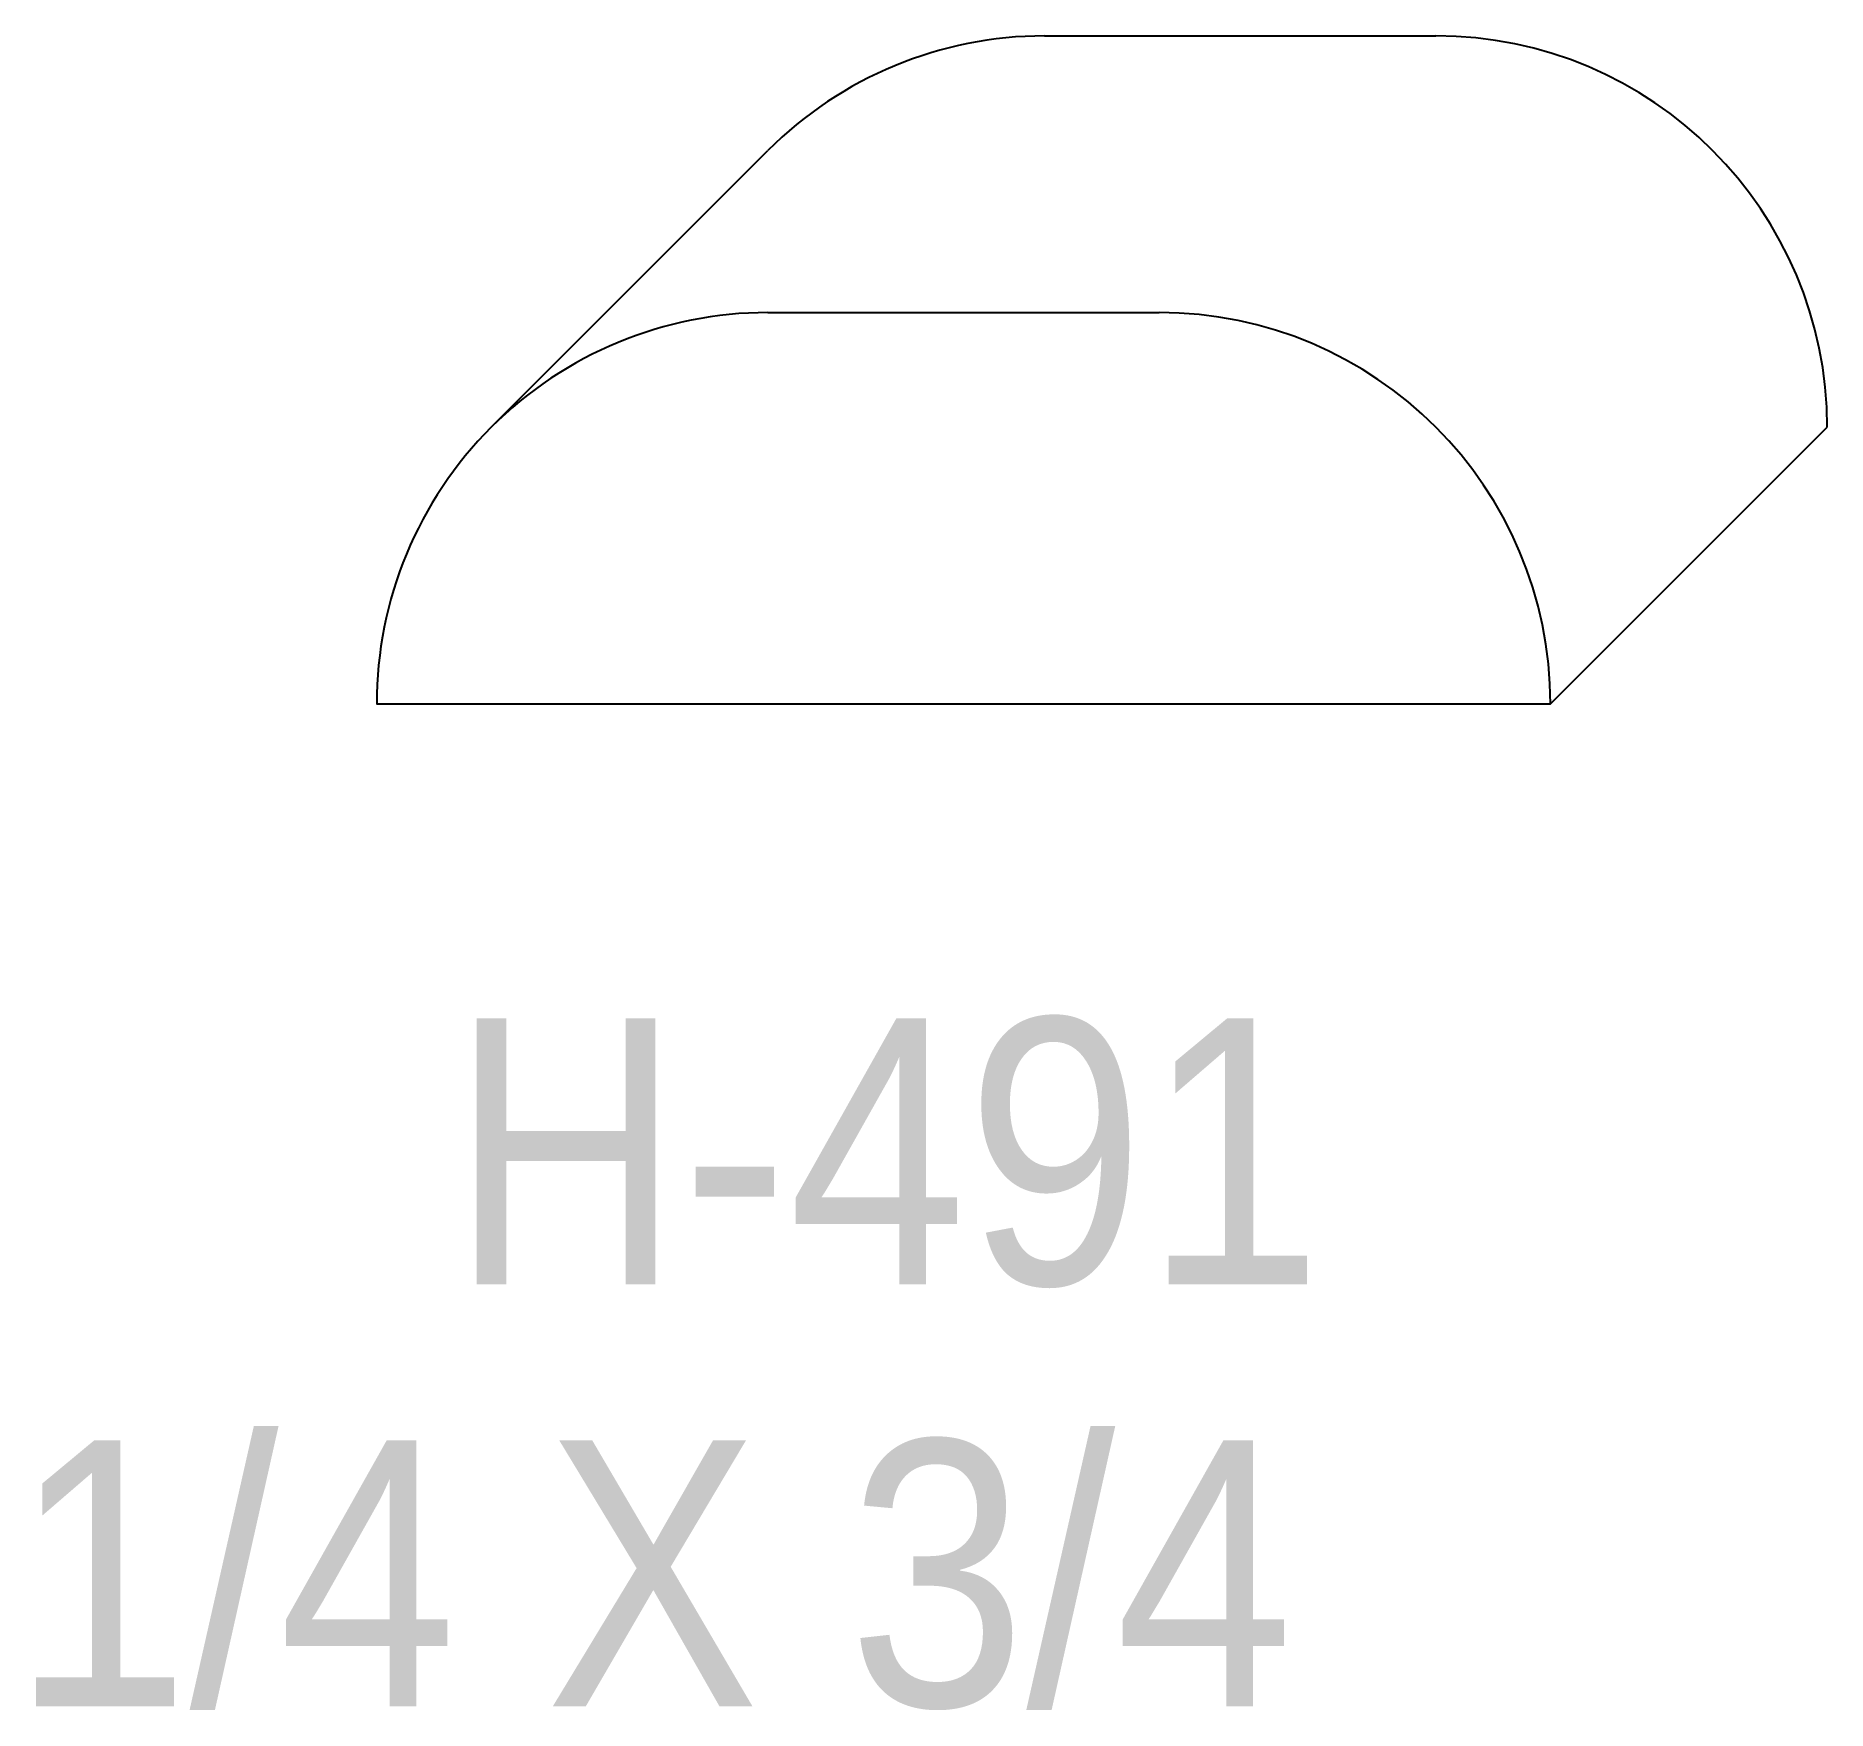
# Model space of a CAD drawing. Extents: x 85.27 to 86.41, y 145.75 to 146.82.
import ezdxf

# ---------------------------------------------------------------- set-up
doc = ezdxf.new("R2010")
doc.units = 0
doc.header["$LTSCALE"] = 5
doc.layers.add('PROFILE', color=7, linetype='CONTINUOUS')
doc.styles.add('TXT', font='TXT', dxfattribs={"height": 3.5})

msp = doc.modelspace()

# ---------------------------------------------------------------- linework, layer by layer
at = {"layer": 'PROFILE', "color": 1, "linetype": 'CONTINUOUS'}
for p, q in [((85.9124, 146.8169), (86.1624, 146.8169)), ((85.559, 146.567), (85.7357, 146.7437)), ((85.7357, 146.6402), (85.9856, 146.6402)), ((86.2356, 146.3903), (86.4123, 146.567)), ((85.4857, 146.3903), (86.2356, 146.3903))]:
    msp.add_line(p, q, dxfattribs=at)
for centre, start_param, end_param in [((85.9124, 146.567), 1.570796, 2.356194), ((86.1624, 146.567), 0, 1.570796), ((85.7357, 146.3903), 1.570796, 3.141593), ((85.9856, 146.3903), 0, 1.570796)]:
    msp.add_ellipse(centre, major_axis=(0.2499, 0), ratio=1, start_param=start_param, end_param=end_param, dxfattribs=at)

# ---------------------------------------------------------------- texts
at = {"layer": 'PROFILE', "color": 1, "linetype": 'CONTINUOUS', "style": 'TXT', "width": 0.9}
for s, p in [('H-491', (85.5328, 146.0195)), ('1/4 X 3/4', (85.2525, 145.75))]:
    msp.add_text(s, height=0.16996, dxfattribs=at).set_placement(p)

doc.saveas('drawing.dxf')
